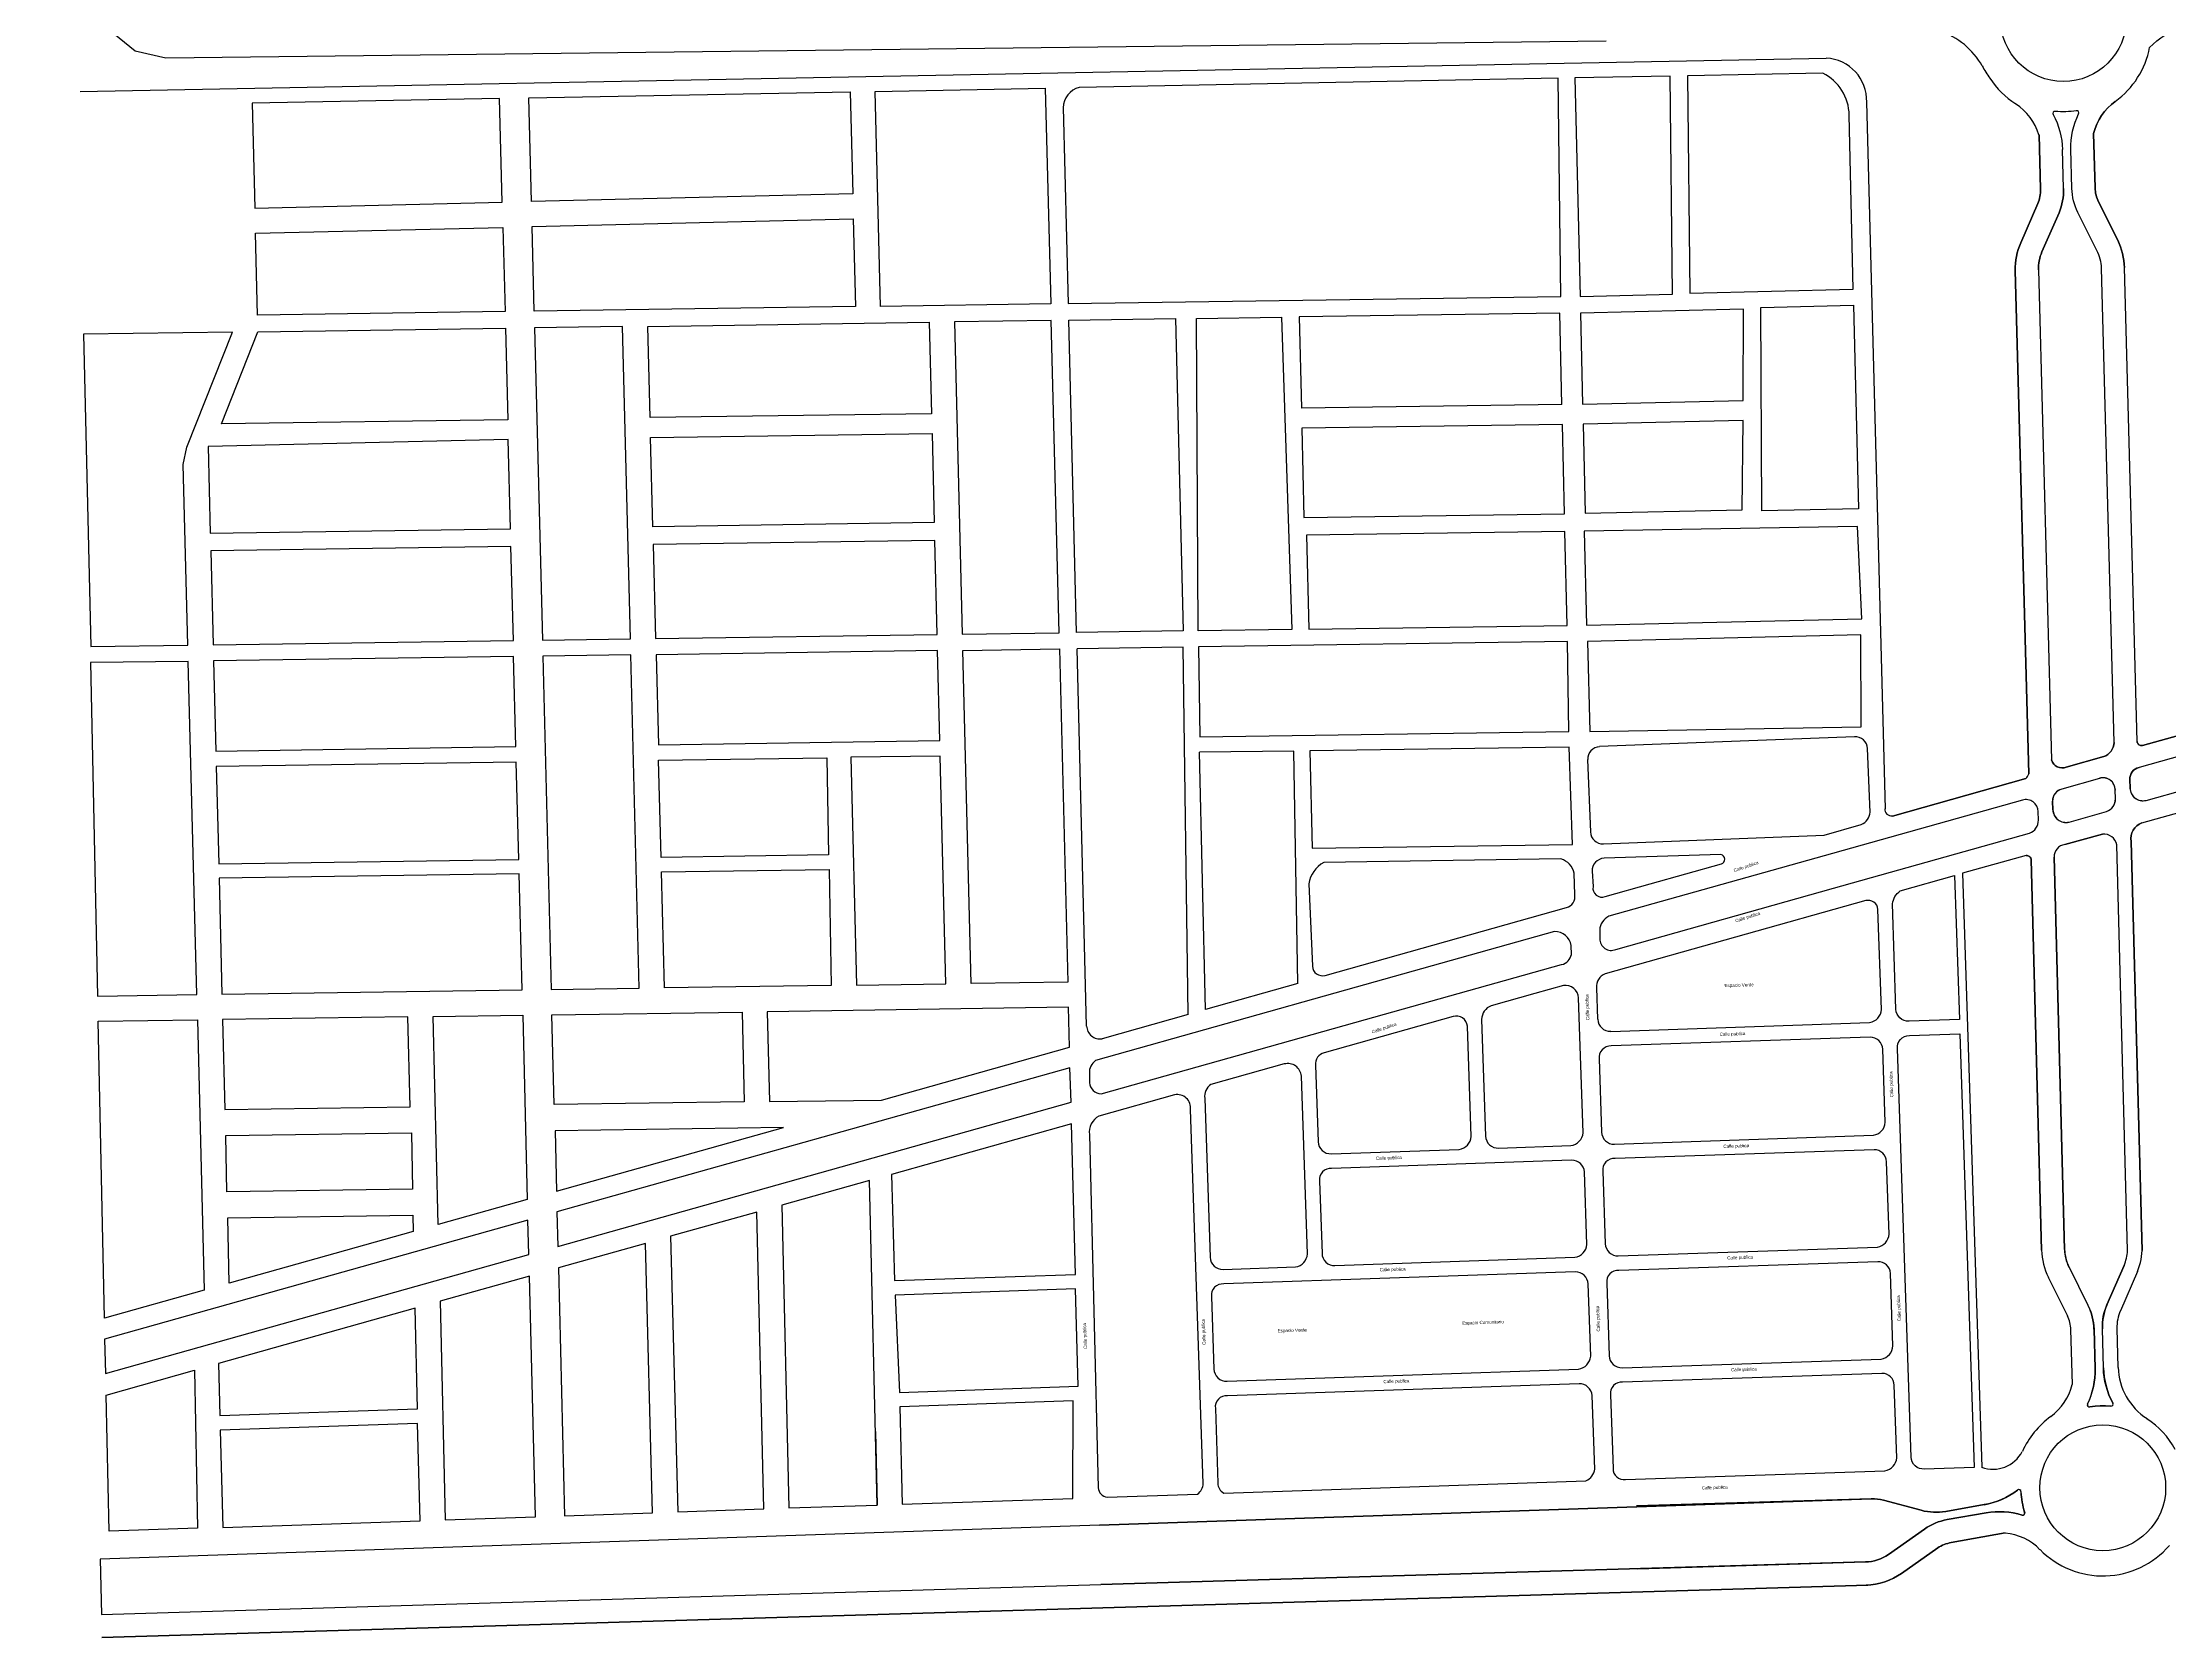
# Model space of a CAD drawing. Header units: millimetres. Extents: x 4374322 to 4409026, y 6503580 to 6534206.
# Drawn here: x 4378583 to 4379604, y 6514913 to 6515679 of the extents above; entities that cross this region are included whole.
import ezdxf

# ---------------------------------------------------------------- set-up
doc = ezdxf.new("R2010")
doc.units = ezdxf.units.MM
doc.layers.add('LINEA CALLE', color=252, linetype='Continuous')
doc.layers.add('NOMBRE CALLE', color=252, linetype='Continuous')
doc.styles.add('PDF MicrosoftSansSerif', font='arial.ttf')

msp = doc.modelspace()

# ---------------------------------------------------------------- linework, layer by layer
at = {"layer": 'LINEA CALLE', "transparency": 33554687}
for p, q in [((4379553.6, 6515608.8, -648.1), (4379553.1, 6515627.6, -648.1)), ((4379553.6, 6515608.8, -648.1), (4379553.1, 6515627.6, -648.1)), ((4379588.9, 6515343.5, -648.1), (4379582.8, 6515570.9, -648.1)), ((4379578.5, 6515316, -648.1), (4379578.4, 6515320.2, -648.1)), ((4379578.5, 6515316, -648.1), (4379578.4, 6515320.2, -648.1)), ((4379591.2, 6515304.4, -738.3), (4379641.3, 6515318.4, -738.3)), ((4379591.2, 6515304.4, -738.3), (4379641.3, 6515318.4, -738.3)), ((4379548.5, 6515310.7, -648.1), (4379548.3, 6515314.8, -648.1)), ((4379548.5, 6515310.7, -648.1), (4379548.3, 6515314.8, -648.1)), ((4379554.2, 6515294, -738.3), (4379572.2, 6515299, -738.3)), ((4379554.2, 6515294, -738.3), (4379572.2, 6515299, -738.3)), ((4379554.1, 6515099.7, -648.1), (4379549.1, 6515287.9, -648.1)), ((4379554.1, 6515099.7, -648.1), (4379549.1, 6515287.9, -648.1)), ((4379582.6, 6515091.9, -648.1), (4379574.4, 6515073.1, -648.1)), ((4379582.6, 6515091.9, -648.1), (4379574.4, 6515073.1, -648.1)), ((4379546.2, 6515086.3, -648.1), (4379555.4, 6515067.9, -648.1)), ((4379546.2, 6515086.3, -648.1), (4379555.4, 6515067.9, -648.1)), ((4379556.2, 6515091.2, -648.1), (4379565.3, 6515072.9, -648.1)), ((4379556.2, 6515091.2, -648.1), (4379565.3, 6515072.9, -648.1)), ((4379589.1, 6515089.1, -648.1), (4379580.9, 6515070.3, -648.1)), ((4379589.1, 6515089.1, -648.1), (4379580.9, 6515070.3, -648.1)), ((4379557.8, 6515034.9, -648.1), (4379557.1, 6515061.2, -648.1)), ((4379557.8, 6515034.9, -648.1), (4379557.1, 6515061.2, -648.1)), ((4379568.7, 6515042.5, -648.1), (4379568.2, 6515061.5, -648.1)), ((4379568.7, 6515042.5, -648.1), (4379568.2, 6515061.5, -648.1)), ((4379572.7, 6515042.9, -648.1), (4379572.2, 6515061.6, -648.1)), ((4379572.7, 6515042.9, -648.1), (4379572.2, 6515061.6, -648.1)), ((4379579.8, 6515043.1, -648.1), (4379579.3, 6515061.8, -648.1)), ((4379579.8, 6515043.1, -648.1), (4379579.3, 6515061.8, -648.1)), ((4378983.2, 6515012.3, -648.1), (4378984, 6514977, -648.1))]:
    msp.add_line(p, q, dxfattribs=at)
at = {"layer": 'LINEA CALLE', "transparency": 33554687, "elevation": -648.1}
for points in [[(4378663.3, 6516196), (4378629.1, 6516196), (4378610.7, 6516183.9), (4378589.5, 6516160.8), (4378583.4, 6516122.9), (4378586.4, 6515939.3), (4378590.3, 6515734.7), (4378600.3, 6515703.5), (4378608.2, 6515691), (4378627.9, 6515674.9), (4378642.5, 6515671.6), (4379334, 6515679.7)], [(4378601.5, 6515655.5), (4379439.6, 6515671.4)], [(4379438, 6515664.2), (4379373.1, 6515662.9), (4379374.2, 6515558.6), (4379452.6, 6515560.5), (4379450.7, 6515644.1)], [(4379073.4, 6515647.7), (4379075.8, 6515553.6), (4379312.3, 6515557), (4379310.9, 6515661.8)], [(4379310.9, 6515661.8), (4379081.1, 6515657.4)], [(4379364.8, 6515662.8), (4379319, 6515661.9), (4379321.5, 6515557.1), (4379365.8, 6515558.2), (4379364.8, 6515662.8)], [(4379459, 6515650.3), (4379467.9, 6515311.2)], [(4379400, 6515551), (4379321.7, 6515549.1), (4379322.7, 6515505.3), (4379399.8, 6515507.2), (4379400, 6515551)], [(4379408.2, 6515551.8), (4379452.8, 6515552.8), (4379455.2, 6515455.2), (4379408.7, 6515454.1), (4379408.2, 6515551.8)], [(4379076, 6515545.6), (4379127.3, 6515546.4), (4379130.9, 6515396.5), (4379079.8, 6515395.8), (4379076, 6515545.6)], [(4379137.3, 6515546.5), (4379178.1, 6515547.1), (4379183.1, 6515397.2), (4379138.2, 6515396.6), (4379137.3, 6515546.5)], [(4379312.7, 6515505.2), (4379311.7, 6515549), (4379186.7, 6515547.2)], [(4379186.7, 6515547.2), (4379187.7, 6515503.4)], [(4379312.7, 6515505.2), (4379187.7, 6515503.4)], [(4379399.8, 6515497.6), (4379322.9, 6515495.8), (4379323.9, 6515453), (4379399.3, 6515454.7), (4379399.8, 6515497.6)], [(4379190.1, 6515442.5), (4379191.2, 6515397.4), (4379315.3, 6515399.1), (4379314.2, 6515444.3), (4379190.1, 6515442.5)], [(4379454.7, 6515446.7), (4379323.4, 6515444.4), (4379324.5, 6515399.3), (4379456.7, 6515402.4), (4379454.7, 6515446.7)], [(4379133.3, 6515212.4), (4379130.9, 6515388.8), (4379080, 6515388)], [(4379084.6, 6515206.9), (4379080, 6515388)], [(4379315.4, 6515391.4), (4379138.3, 6515388.9), (4379138.9, 6515345.7), (4379316.1, 6515348.3), (4379315.4, 6515391.4)], [(4379456.3, 6515394.7), (4379325, 6515391.5), (4379326.1, 6515348.3), (4379456.5, 6515350.5), (4379456.3, 6515394.7)], [(4379186, 6515227.3), (4379184.1, 6515338.9), (4379138.8, 6515338.3)], [(4379141.7, 6515214.8), (4379138.8, 6515338.3)], [(4379316.2, 6515340.8), (4379191.8, 6515339), (4379192.9, 6515292.3), (4379317.8, 6515294.1), (4379316.2, 6515340.8)], [(4379471.4, 6515307.7), (4379535.5, 6515325.7), (4379471.4, 6515307.7)], [(4379186, 6515227.3), (4379141.7, 6515214.8)], [(4379133.3, 6515212.4), (4379092.1, 6515200.8)], [(4379090.7, 6514967.4), (4378611.1, 6514951), (4378611.7, 6514924.5), (4379091.4, 6514938.8)]]:
    msp.add_lwpolyline(points, dxfattribs=at)
for points in [[(4379594.9, 6515676.6, -0.232336), (4379628.6, 6515688.3), (4379628.9, 6515677.4)], [(4379578.4, 6515650.7, 0.176058), (4379568, 6515635.3), (4379568.7, 6515609.2, 0.109518), (4379570.4, 6515602.4), (4379579.6, 6515584, -0.109518), (4379582.8, 6515570.9, 0.109518), (4379579.6, 6515584), (4379570.4, 6515602.4, -0.109518), (4379568.7, 6515609.2), (4379568, 6515635.3, -0.176058), (4379578.4, 6515650.7, 0.106665), (4379578.4, 6515650.7, 0.192424), (4379594.9, 6515676.6, -0.018977)], [(4379628.9, 6515677.4), (4379639.4, 6515354.9), (4379591.5, 6515341.5, -0.440759), (4379588.9, 6515343.5, 0.440759), (4379591.5, 6515341.5), (4379639.4, 6515354.9)], [(4379557.6, 6515608.9), (4379557.1, 6515627.7, -0.118367), (4379560.8, 6515644.7, 0.603171), (4379559.7, 6515646.2, -0.064548), (4379549.6, 6515645.9, 0.603171), (4379548.6, 6515644.4, -0.118367), (4379553.1, 6515627.6)], [(4379577.8, 6515343), (4379571.8, 6515570.6, 0.109518), (4379569.6, 6515579.1), (4379560.5, 6515597.4, -0.109518), (4379557.6, 6515608.9), (4379557.1, 6515627.7, -0.118367), (4379560.8, 6515644.7, 0.603171), (4379559.7, 6515646.2, -0.064548), (4379549.6, 6515645.9, 0.603171), (4379548.6, 6515644.4, -0.118367), (4379553.1, 6515627.6)], [(4379542.5, 6515608.5), (4379541.8, 6515634.6), (4379542.5, 6515608.5, -0.109518), (4379541.2, 6515601.6), (4379533, 6515582.8, 0.109518), (4379530.4, 6515569.5, -0.109518), (4379533, 6515582.8), (4379541.2, 6515601.6, 0.109518), (4379542.5, 6515608.5)], [(4379541.5, 6515569.8, -0.109518), (4379543.2, 6515578.4), (4379551.4, 6515597.2, 0.109518), (4379553.6, 6515608.8, -0.109518), (4379551.4, 6515597.2), (4379543.2, 6515578.4, 0.109518), (4379541.5, 6515569.8), (4379547.8, 6515334.6, 0.451173), (4379554.9, 6515331.2), (4379572.9, 6515336.2, 0.311629), (4379577.8, 6515343, -0.311629), (4379572.9, 6515336.2), (4379554.9, 6515331.2, -0.451173), (4379547.8, 6515334.6)], [(4379571.8, 6515570.6, 0.109518), (4379569.6, 6515579.1), (4379560.5, 6515597.4, -0.109518), (4379557.6, 6515608.9)], [(4379733, 6515359.4), (4379732.9, 6515363.5, 0.501452), (4379725.2, 6515369.1), (4379589.8, 6515331, 0.366797), (4379585.4, 6515325.2), (4379585.5, 6515321.1, 0.47108), (4379593.2, 6515315.2), (4379728.8, 6515353.3)], [(4379585.4, 6515325.2, -0.366797), (4379589.8, 6515331, 0.366797), (4379585.4, 6515325.2), (4379585.5, 6515321.1), (4379585.4, 6515325.2)], [(4379330.9, 6515252.9), (4379331, 6515248.8, 0.561136), (4379338.6, 6515243.7), (4379443.1, 6515273.1), (4379537.2, 6515299.5, 0.319881), (4379541.5, 6515305.7), (4379541.4, 6515309.8, 0.507708), (4379533.8, 6515315.3), (4379438.6, 6515288.6), (4379335.3, 6515259.6, 0.27054), (4379330.9, 6515252.9)], [(4379535.6, 6515288.7, -0.471182), (4379538, 6515286.6, 0.471182), (4379535.6, 6515288.7), (4379505.1, 6515280.2), (4379514.3, 6514995.2)], [(4379091.4, 6514938.8), (4379458.5, 6514949.7, 0.146121), (4379469.5, 6514953.3), (4379486.8, 6514965.5, -0.109518), (4379497.7, 6514970), (4379516.4, 6514973.2, -0.11741), (4379533.7, 6514972.2, 0.603171), (4379534.9, 6514973.5, -0.06455), (4379533.2, 6514983.4, 0.603171), (4379531.5, 6514984.2, -0.119323), (4379515.4, 6514977.2), (4379497, 6514973.9, -0.109518), (4379485.3, 6514974.5), (4379467.1, 6514979.3, 0.073202), (4379461.3, 6514980), (4379090.7, 6514967.4)], [(4379349.2, 6514946.4), (4379458.5, 6514949.7, 0.146121), (4379469.5, 6514953.3), (4379486.8, 6514965.5, -0.109518), (4379497.7, 6514970), (4379516.4, 6514973.2, -0.11741), (4379533.7, 6514972.2, 0.603171), (4379534.9, 6514973.5, -0.06455), (4379533.2, 6514983.4, 0.603171), (4379531.5, 6514984.2, -0.119323), (4379515.4, 6514977.2), (4379497, 6514973.9, -0.109518), (4379485.3, 6514974.5), (4379467.1, 6514979.3, 0.073202), (4379461.3, 6514980), (4379348.5, 6514976.7)], [(4379499.7, 6514959, 0.109518), (4379493.2, 6514956.4), (4379475.8, 6514944.2, -0.146121), (4379458.8, 6514938.6, 0.146121), (4379475.8, 6514944.2), (4379493.2, 6514956.4, -0.109518), (4379499.7, 6514959), (4379525.6, 6514963.6), (4379499.7, 6514959)]]:
    msp.add_lwpolyline(points, format="xyb", dxfattribs=at)
for points in [[(4378816.8, 6515652.4), (4378971.1, 6515655.3), (4378972.3, 6515606.3), (4378818.1, 6515602.7)], [(4378983.1, 6515655.5), (4379064.7, 6515657.1), (4379067.4, 6515553.5), (4378985.7, 6515552.3)], [(4378802.7, 6515652.1), (4378684, 6515649.8), (4378685.3, 6515599.5), (4378804, 6515602.3)], [(4378973.7, 6515552.2), (4378819.4, 6515550), (4378818.4, 6515590.6), (4378972.6, 6515594.3)], [(4378805.4, 6515549.8), (4378686.6, 6515548.1), (4378685.6, 6515587.4), (4378804.3, 6515590.2)], [(4378686.8, 6515540.1), (4378805.6, 6515541.8), (4378806.7, 6515497.9), (4378669.3, 6515496)], [(4378861.8, 6515542.6), (4378819.6, 6515542), (4378823.4, 6515392.1), (4378865.6, 6515392.7)], [(4378875, 6515498.9), (4378873.9, 6515542.7), (4379009, 6515544.7), (4379010.1, 6515500.8)], [(4379067.6, 6515545.5), (4379021.1, 6515544.8), (4379024.9, 6515395), (4379071.4, 6515395.6)], [(4378674.5, 6515539.9), (4378603.1, 6515538.9), (4378606.5, 6515389), (4378653.1, 6515389.7), (4378650.9, 6515476.4), (4378652.6, 6515484.7)], [(4379010.4, 6515491.3), (4379011.4, 6515448.5), (4378876.3, 6515446.5), (4378875.2, 6515489.4)], [(4379313, 6515495.6), (4379187.9, 6515493.8), (4379188.9, 6515451), (4379314, 6515452.8)], [(4378662.9, 6515485), (4378663.9, 6515443.5), (4378808, 6515445.6), (4378806.9, 6515488.4)], [(4379011.7, 6515440), (4378876.5, 6515438), (4378876.5, 6515438), (4378877.7, 6515392.9), (4379012.8, 6515394.8)], [(4378808.2, 6515437.1), (4378664.2, 6515435), (4378665.3, 6515389.8), (4378809.4, 6515391.9)], [(4379025.1, 6515387.2), (4379071.6, 6515387.9), (4379075.6, 6515228), (4379029.2, 6515227.3)], [(4378653.3, 6515381.9), (4378606.4, 6515381.3), (4378609.8, 6515221.3), (4378657.4, 6515222)], [(4378665.5, 6515382.1), (4378666.6, 6515338.9), (4378810.6, 6515341), (4378809.5, 6515384.2)], [(4378865.8, 6515385), (4378823.6, 6515384.4), (4378827.6, 6515224.4), (4378869.8, 6515225)], [(4378865.8, 6515385), (4378823.6, 6515384.4), (4378827.6, 6515224.4), (4378869.8, 6515225)], [(4378877.9, 6515385.1), (4378879, 6515341.9), (4379014.1, 6515343.9), (4379013, 6515387.1)], [(4379014.3, 6515336.5), (4378971.4, 6515335.9), (4378974.2, 6515226.5), (4379017, 6515227.1)], [(4378666.8, 6515331.5), (4378668, 6515284.8), (4378812, 6515286.9), (4378810.8, 6515333.6)], [(4378879.1, 6515334.5), (4378959.9, 6515335.7), (4378960.7, 6515289), (4378880.3, 6515287.8)], [(4379543, 6515099.4), (4379538, 6515286.6)], [(4378668.1, 6515277.8), (4378669.5, 6515222.2), (4378813.6, 6515224.2), (4378812.2, 6515279.9)], [(4378880.5, 6515280.9), (4378961, 6515282), (4378962, 6515226.3), (4378881.9, 6515225.2)], [(4379075.9, 6515215.9), (4378931.3, 6515213.8), (4378932.3, 6515170.7), (4378986.1, 6515171.4), (4379076.4, 6515196.8)], [(4378610.1, 6515209.2), (4378657.7, 6515209.9), (4378661, 6515080.1), (4378613.1, 6515066.7)], [(4378669.8, 6515210.1), (4378670.9, 6515166.9), (4378759.9, 6515168.2), (4378758.8, 6515211.3)], [(4378770.9, 6515211.5), (4378813.9, 6515212.1), (4378816.1, 6515123.7), (4378773.3, 6515111.7)], [(4378827.9, 6515212.3), (4378919.2, 6515213.6), (4378920.2, 6515170.5), (4378829, 6515169.2)], [(4378830.3, 6515117.7), (4378830.8, 6515101.1), (4379077.1, 6515170.3), (4379076.6, 6515186.9)], [(4378671.3, 6515154.4), (4378760.5, 6515155.7), (4378760.9, 6515128.6), (4378671.9, 6515127.3)], [(4378939, 6515158.2), (4378829.4, 6515156.6), (4378830.1, 6515127.6)], [(4378992.4, 6515084.7), (4379079.2, 6515087.7), (4379077.3, 6515160), (4378991, 6515135.7)], [(4378980.3, 6515132.8), (4378938.3, 6515120.9), (4378941.7, 6514975.6), (4378984, 6514977)], [(4378613.6, 6515040.1), (4378816.8, 6515097.2), (4378816.4, 6515113.8), (4378613.1, 6515056.7)], [(4378672.3, 6515114.8), (4378761.1, 6515116.1), (4378761.3, 6515108.3), (4378673, 6515083.5)], [(4378926.3, 6515117.6), (4378884.9, 6515106), (4378888.3, 6514973.8), (4378929.6, 6514975.2)], [(4378872.9, 6515102.6), (4378831, 6515090.8), (4378834, 6514971.9), (4378876.2, 6514973.3)], [(4378817.1, 6515086.9), (4378774.2, 6515074.9), (4378776.7, 6514969.9), (4378820, 6514971.4)], [(4378762.2, 6515071.5), (4378667.9, 6515045), (4378668.5, 6515020), (4378763.3, 6515023.2)], [(4378992.7, 6515077.8), (4378994.7, 6515031.1), (4379080.5, 6515034), (4379079.3, 6515080.7)], [(4378613.9, 6515029.8), (4378656.3, 6515041.8), (4378657.8, 6514965.9), (4378615.3, 6514964.5)], [(4378996.1, 6514977.4), (4379078, 6514980.2), (4379078.2, 6515027), (4378994.9, 6515024.1)], [(4378763.4, 6515016.2), (4378668.6, 6515013), (4378669.9, 6514966.3), (4378764.7, 6514969.5)], [(4378611.9, 6514913.5), (4379459.6, 6514938.6)]]:
    msp.add_lwpolyline(points, close=True, dxfattribs=at)
for points in [[(4379536.9, 6515327.9, 0.343559), (4379536.9, 6515327.9), (4379530.4, 6515569.5)], [(4379578.5, 6515316), (4379578.4, 6515320.2, 0.507076), (4379570.8, 6515325.7), (4379552.8, 6515320.6, 0.367667), (4379548.3, 6515314.8), (4379548.5, 6515310.7, 0.470446), (4379556.2, 6515304.8), (4379574.2, 6515309.9, 0.320629)], [(4379578.5, 6515316), (4379578.4, 6515320.2, 0.507076), (4379570.8, 6515325.7), (4379552.8, 6515320.6, 0.367667), (4379548.3, 6515314.8), (4379548.5, 6515310.7, 0.470446), (4379556.2, 6515304.8), (4379574.2, 6515309.9, 0.320629)], [(4379579.1, 6515293.8, 0.400233), (4379572.2, 6515299), (4379554.2, 6515294, 0.393461), (4379549.1, 6515287.9), (4379554.1, 6515099.7, 0.109495), (4379556.2, 6515091.2), (4379565.3, 6515072.9, -0.109518), (4379568.2, 6515061.5), (4379568.7, 6515042.5, -0.11741), (4379565.1, 6515025.6, 0.603171), (4379566.2, 6515024.1, -0.06455), (4379576.3, 6515024.5, 0.603171), (4379577.3, 6515025.9, -0.119323), (4379572.7, 6515042.9), (4379572.2, 6515061.6, -0.109518), (4379574.4, 6515073.1), (4379582.6, 6515091.9, 0.092802), (4379584.3, 6515099.2)], [(4379591.3, 6515099.1), (4379586.1, 6515295.5, -0.386065), (4379591.2, 6515304.4, 0.386065), (4379586.1, 6515295.5)], [(4379475.2, 6515271.8), (4379501.3, 6515279.1), (4379503.6, 6515210), (4379479.4, 6515209.2, -0.412225), (4379473.1, 6515215), (4379471.5, 6515265.5, -0.229582)], [(4379088.9, 6515190.3, 0.258391), (4379085.9, 6515184.3), (4379085.9, 6515179.7, 0.365194), (4379091.5, 6515174.3), (4379218.4, 6515210), (4379312.6, 6515236.4, 0.308635), (4379317.3, 6515241.3), (4379317.2, 6515245.5, 0.386154), (4379309.2, 6515252.2), (4379214, 6515225.5)], [(4379479.6, 6515202.3), (4379503.8, 6515203.1), (4379510.7, 6514995.1), (4379486.7, 6514994.3, -0.431387), (4379480.4, 6515000), (4379473.8, 6515196, -0.457807)], [(4379467.1, 6514979.3), (4379485.3, 6514974.5, 0.109518), (4379497, 6514973.9), (4379515.5, 6514977.2), (4379497, 6514973.9), (4379515.5, 6514977.2), (4379497, 6514973.9, -0.109518), (4379485.3, 6514974.5), (4379467.1, 6514979.3, 0.073202), (4379461.3, 6514980), (4379090.7, 6514967.4), (4379461.3, 6514980, -0.073202)], [(4379469.5, 6514953.3, -0.146121), (4379458.5, 6514949.7), (4379091.4, 6514938.8), (4379458.5, 6514949.7, 0.146121), (4379469.5, 6514953.3), (4379486.8, 6514965.5, -0.109518), (4379497.7, 6514970), (4379516.4, 6514973.2), (4379497.7, 6514970, 0.109518), (4379486.8, 6514965.5)]]:
    msp.add_lwpolyline(points, format="xyb", close=True, dxfattribs=at)
at = {"layer": 'LINEA CALLE', "lineweight": 25, "transparency": 33554687, "elevation": -648.1}
for points in [[(4379460.7, 6515309.6), (4379459.5, 6515340.1, 0.426194), (4379453.2, 6515345.7), (4379330.8, 6515341)], [(4379332.7, 6515294.3), (4379438.6, 6515298.5, 0.130316), (4379438.6, 6515298.5), (4379456.5, 6515303.6, 0.286151), (4379460.7, 6515309.6)], [(4379336.2, 6515204.3), (4379460.5, 6515208.6, 0.351104), (4379466.2, 6515214.8), (4379464.5, 6515262.9, 0.455023), (4379458.6, 6515267.1), (4379333.5, 6515232, 0.344557), (4379329.4, 6515225.2), (4379329.9, 6515210.2)], [(4379313.5, 6515226.3), (4379299.8, 6515222.5), (4379278.8, 6515216.6, 0.306588), (4379274.2, 6515210.1), (4379276.1, 6515154.1, 0.413996), (4379282.4, 6515148.3), (4379317.1, 6515149.5, 0.332974), (4379323, 6515155.7), (4379320.8, 6515220.5, 0.433638), (4379313.5, 6515226.3)], [(4379194.5, 6515188.1), (4379195.7, 6515151.4, 0.414538), (4379202, 6515145.6), (4379263.5, 6515147.7, 0.35005), (4379269.2, 6515153.9), (4379267.4, 6515206.8, 0.475712), (4379260.5, 6515211.5), (4379198.7, 6515194.1, 0.381655), (4379194.5, 6515188.1)], [(4379330.6, 6515191.1), (4379331.8, 6515156, 0.413616), (4379338, 6515150.2), (4379462.3, 6515154.5, 0.351469), (4379468, 6515160.7), (4379466.8, 6515195.8, 0.398158), (4379460.7, 6515201.6), (4379336.4, 6515197.4)], [(4379141.3, 6515172.2), (4379143.9, 6515095.9, 0.415307), (4379150.1, 6515090.1), (4379184.9, 6515091.3, 0.349815), (4379190.6, 6515097.5), (4379187.7, 6515182.9, 0.465455), (4379179.5, 6515188.7), (4379144.3, 6515178.9, 0.282146), (4379141.3, 6515172.2)], [(4379094.5, 6514980.8), (4379137.8, 6514982.3, 0.224669), (4379140.6, 6514987.3), (4379134.5, 6515166.8, 0.505429), (4379126.8, 6515173.9), (4379090.5, 6515163.7, 0.307681), (4379085.9, 6515154.8), (4379090.2, 6514985.3, 0.373864), (4379094.5, 6514980.8)], [(4379203.8, 6515091.9), (4379319, 6515095.9, 0.333311), (4379324.8, 6515102.1), (4379323.6, 6515136.9, 0.398814), (4379317.4, 6515142.5), (4379202.2, 6515138.6, 0.477937), (4379196.4, 6515132.5), (4379197.6, 6515097.8, 0.4149), (4379203.8, 6515091.9)], [(4379334.3, 6515083.5), (4379335.4, 6515048.7, 0.41434), (4379341.7, 6515042.9), (4379466, 6515047.1, 0.352198), (4379471.7, 6515053.4), (4379470.5, 6515088.2, 0.416725), (4379464.4, 6515093.8), (4379340.1, 6515089.6, 0.476674), (4379334.3, 6515083.5)], [(4379146.4, 6515023.4), (4379147.6, 6514987.5, 0.259025), (4379150.4, 6514982.7), (4379324.3, 6514988.6, 0.266002), (4379328.5, 6514994.3), (4379327.3, 6515029.6, 0.397491), (4379321, 6515035.2), (4379152.2, 6515029.5, 0.477635), (4379146.4, 6515023.4)], [(4379336.1, 6515029.9), (4379337.3, 6514994.6, 0.463638), (4379343.3, 6514989.3), (4379467.8, 6514993.5, 0.352599), (4379473.5, 6514999.7), (4379472.3, 6515034.5, 0.410235), (4379466.4, 6515040.2), (4379341.9, 6515036, 0.476336), (4379336.1, 6515029.9)]]:
    msp.add_lwpolyline(points, format="xyb", dxfattribs=at)
msp.add_lwpolyline([(4379325.1, 6515334.8), (4379326.5, 6515300)], dxfattribs=at)
for points in [[(4379312.3, 6515287.1), (4379198.4, 6515285.4, 0.234845), (4379191.3, 6515275.2), (4379193, 6515235.6, 0.478301), (4379199.1, 6515231.2), (4379199.1, 6515231.2), (4379199.1, 6515231.2), (4379314.9, 6515263.8, 0.41631), (4379318.9, 6515269.9), (4379318.6, 6515280.2, 0.277883)], [(4379327.3, 6515281.2), (4379327.7, 6515273.8, 0.564533), (4379333.5, 6515269), (4379355.1, 6515275.1), (4379389.4, 6515284.7, 0.740371), (4379389.1, 6515289.2), (4379333, 6515287.4, 0.414214)], [(4379332.4, 6515137.2), (4379333.6, 6515102.4, 0.413978), (4379339.8, 6515096.6), (4379464.2, 6515100.8, 0.351833), (4379469.8, 6515107), (4379468.6, 6515141.8, 0.417115), (4379462.6, 6515147.5), (4379338.3, 6515143.3, 0.477037)], [(4379144.5, 6515077.1), (4379145.7, 6515042.3, 0.415668), (4379152, 6515036.4), (4379320.8, 6515042.2, 0.333704), (4379326.6, 6515048.4), (4379325.4, 6515083.2, 0.397853), (4379319.2, 6515088.9), (4379150.4, 6515083.1, 0.477972)]]:
    msp.add_lwpolyline(points, format="xyb", close=True, dxfattribs=at)
at = {"layer": 'LINEA CALLE', "transparency": 33554687}
for centre in [(4379553.5, 6515690.4, -648.1), (4379553.5, 6515690.4, -648.1), (4379572.4, 6514985.3, -648.1), (4379572.4, 6514985.3, -648.1)]:
    msp.add_circle(centre, 30.2, dxfattribs=at)
for centre, radius, start, end in [((4379482.4, 6515649.5, 1429.4), 36.9, 29.4836, 71.1676), ((4379427.8, 6515643.7, -648.1), 22.9, 1.0144, 63.5774), ((4379438.5, 6515650.9, -648.1), 20.6, 358.411, 86.7948), ((4379559, 6515691.6, 1429.4), 50.5, 208.2849, 216.1286), ((4379083.4, 6515647.6, -648.1), 10, 103.3889, 179.7014), ((4379553.6, 6515685, -648.1), 42.3, 213.1845, 237.098), ((4379515.8, 6515626.6, -648.1), 27.2, 17.1579, 57.098), ((4379532.9, 6515329, -648.1), 4.13, 308.3264, 344.8631), ((4379554, 6515315.1, -411.7), 5.66, 102.1438, 182.891), ((4379554, 6515315.1, -411.7), 5.66, 102.1438, 182.891), ((4379572.4, 6515320, -648.1), 6.05, 1.5154, 105.6783), ((4379572.1, 6515316, -419), 6.48, 289.0851, 0.1946), ((4379572.1, 6515316, -419), 6.48, 289.0851, 0.1946), ((4379591.7, 6515321.3, -419), 6.28, 182.5268, 283.4236), ((4379591.7, 6515321.3, -419), 6.28, 182.5268, 283.4236), ((4379471, 6515310.9, -648.1), 3.17, 174.5625, 276.2963), ((4379554.7, 6515310.9, -419), 6.28, 182.5672, 283.3451), ((4379554.7, 6515310.9, -419), 6.28, 182.5672, 283.3451), ((4379091, 6515207.1, -648.1), 6.41, 181.7827, 279.8833), ((4379574.2, 6515100.2, -648.1), 31.2, 181.5154, 206.5154), ((4379574.2, 6515100.2, -648.1), 31.2, 181.5154, 206.5154), ((4379574.2, 6515100.2, -648.1), 20.2, 181.5154, 206.5154), ((4379564.1, 6515100, -648.1), 27.2, 336.5154, 1.5154), ((4379564.1, 6515100, -648.1), 27.2, 336.5154, 1.5154), ((4379541, 6515060.7, -648.1), 27.2, 1.5154, 26.5154), ((4379541, 6515060.7, -648.1), 27.2, 1.5154, 26.5154), ((4379599.4, 6515062.3, -648.1), 27.2, 156.5154, 181.5154), ((4379599.4, 6515062.3, -648.1), 27.2, 156.5154, 181.5154), ((4379541, 6515060.7, -648.1), 16.1, 1.5154, 26.5154), ((4379541, 6515060.7, -648.1), 16.1, 1.5154, 26.5154), ((4379599.4, 6515062.3, -648.1), 20.2, 156.5154, 181.5154), ((4379599.4, 6515062.3, -648.1), 20.2, 156.5154, 181.5154), ((4379531.4, 6515041.5, -648.1), 37.3, 334.7296, 1.5154), ((4379531.4, 6515041.5, -648.1), 37.3, 334.7296, 1.5154), ((4379610, 6515043.9, -648.1), 37.3, 181.5154, 208.7334), ((4379610, 6515043.9, -648.1), 37.3, 181.5154, 208.7334), ((4379610, 6515043.9, -648.1), 30.2, 181.5154, 237.3139), ((4379610, 6515043.9, -648.1), 30.2, 181.5154, 237.3139), ((4379531.4, 6515041.5, -648.1), 27.2, 306.1492, 345.873), ((4379531.4, 6515041.5, -648.1), 27.2, 306.1492, 345.873), ((4379566, 6515025.1, -648.1), 1.01, 154.7296, 279.1182), ((4379566, 6515025.1, -648.1), 1.01, 154.7296, 279.1182), ((4379572.4, 6514985.3, -648.1), 39.3, 84.3449, 99.1182), ((4379572.4, 6514985.3, -648.1), 39.3, 84.3449, 99.1182), ((4379576.4, 6515025.5, -648.1), 1.01, 264.3449, 28.7334), ((4379576.4, 6515025.5, -648.1), 1.01, 264.3449, 28.7334), ((4379572.4, 6514985.3, -648.1), 42.3, 126.1492, 155.7542), ((4379572.4, 6514985.3, -648.1), 42.3, 126.1492, 155.7542), ((4379572.4, 6514985.3, -648.1), 39.3, 27.9373, 57.3139), ((4379572.4, 6514985.3, -648.1), 39.3, 27.9373, 57.3139), ((4379519.8, 6515009.9, -648.1), 15.7, 249.3542, 332.8333), ((4379509, 6515013.9, -648.1), 37.3, 279.9557, 307.1738), ((4379509, 6515013.9, -648.1), 37.3, 279.9557, 307.1738), ((4379532.1, 6514983.4, -648.1), 1.01, 2.7852, 127.1738), ((4379532.1, 6514983.4, -648.1), 1.01, 2.7852, 127.1738), ((4379572.4, 6514985.3, -648.1), 39.3, 182.7852, 197.5585), ((4379572.4, 6514985.3, -648.1), 39.3, 182.7852, 197.5585), ((4379522.9, 6514936.5, -648.1), 37.3, 73.1699, 99.9557), ((4379522.9, 6514936.5, -648.1), 37.3, 73.1699, 99.9557), ((4379534, 6514973.2, -648.1), 1.01, 253.1699, 17.5585), ((4379534, 6514973.2, -648.1), 1.01, 253.1699, 17.5585), ((4379522.9, 6514936.5, -648.1), 27.2, 44.5895, 84.3133), ((4379522.9, 6514936.5, -648.1), 27.2, 44.5895, 84.3133), ((4379572.4, 6514985.3, -648.1), 42.3, 224.5895, 319.102), ((4379572.4, 6514985.3, -648.1), 42.3, 224.5895, 319.102)]:
    msp.add_arc(centre, radius, start, end, dxfattribs=at)
at = {"layer": 'LINEA CALLE', "lineweight": 25, "transparency": 33554687}
for centre, radius, start, end in [((4379331.1, 6515335, -648.1), 5.96, 92.2645, 182.2645), ((4379332.4, 6515300.3, -648.1), 5.96, 182.2645, 272.2645), ((4379336, 6515210.4, -648.1), 6.04, 182.0452, 271.8575), ((4379336.2, 6515191.7, -648.1), 5.63, 87.6983, 186.2045)]:
    msp.add_arc(centre, radius, start, end, dxfattribs=at)

# ---------------------------------------------------------------- texts
at = {"layer": 'LINEA CALLE', "transparency": 33554687, "insert": (4379388.5, 6515202.7, -648.1), "char_height": 1.544, "attachment_point": 4, "rotation": 1.9514, "style": 'PDF MicrosoftSansSerif'}
msp.add_mtext('Calle publica', dxfattribs=at)
at = {"layer": 'NOMBRE CALLE', "transparency": 33554687, "char_height": 1.553, "attachment_point": 4, "style": 'PDF MicrosoftSansSerif'}
for s, insert, rotation in [('Calle publica', (4379395.3, 6515281.3, -648.1), 18.5073), ('Calle publica', (4379396.1, 6515257.1, -648.1), 17.7936), ('Espacio Verde', (4379390.8, 6515226.1, -648.1), 1.9514), ('Calle publica', (4379325.4, 6515209.7, -648.1), 91.9514), ('Calle publica', (4379221.6, 6515203.8, -648.1), 18.2991), ('Calle publica', (4379471.3, 6515172.7, -648.1), 91.9514), ('Calle publica', (4379223.5, 6515143.2, -648.1), 1.9514), ('Calle publica', (4379390.3, 6515148.9, -648.1), 1.9514), ('Calle publica', (4379392.1, 6515095.4, -648.1), 1.9514), ('Calle publica', (4379225.3, 6515089.7, -648.1), 1.9514), ('Calle publica', (4379330.5, 6515060.3, -648.1), 91.9514), ('Calle publica', (4379474.9, 6515065.2, -648.1), 91.9514), ('Calle publica', (4379084.2, 6515051.9, -648.1), 91.9514), ('Calle publica', (4379141.2, 6515053.9, -648.1), 91.9514), ('Espacio Verde', (4379176.3, 6515060.4, -648.1), 1.9514), ('Espacio Comunitario', (4379264.9, 6515064.1, -648.1), 1.9514), ('Calle publica', (4379393.9, 6515041.7, -648.1), 1.9514), ('Calle publica', (4379227.1, 6515036, -648.1), 1.9514), ('Calle publica', (4379379.9, 6514985, -648.1), 1.9514)]:
    msp.add_mtext(s, dxfattribs=dict(at, insert=insert, rotation=rotation))

doc.saveas('drawing.dxf')
